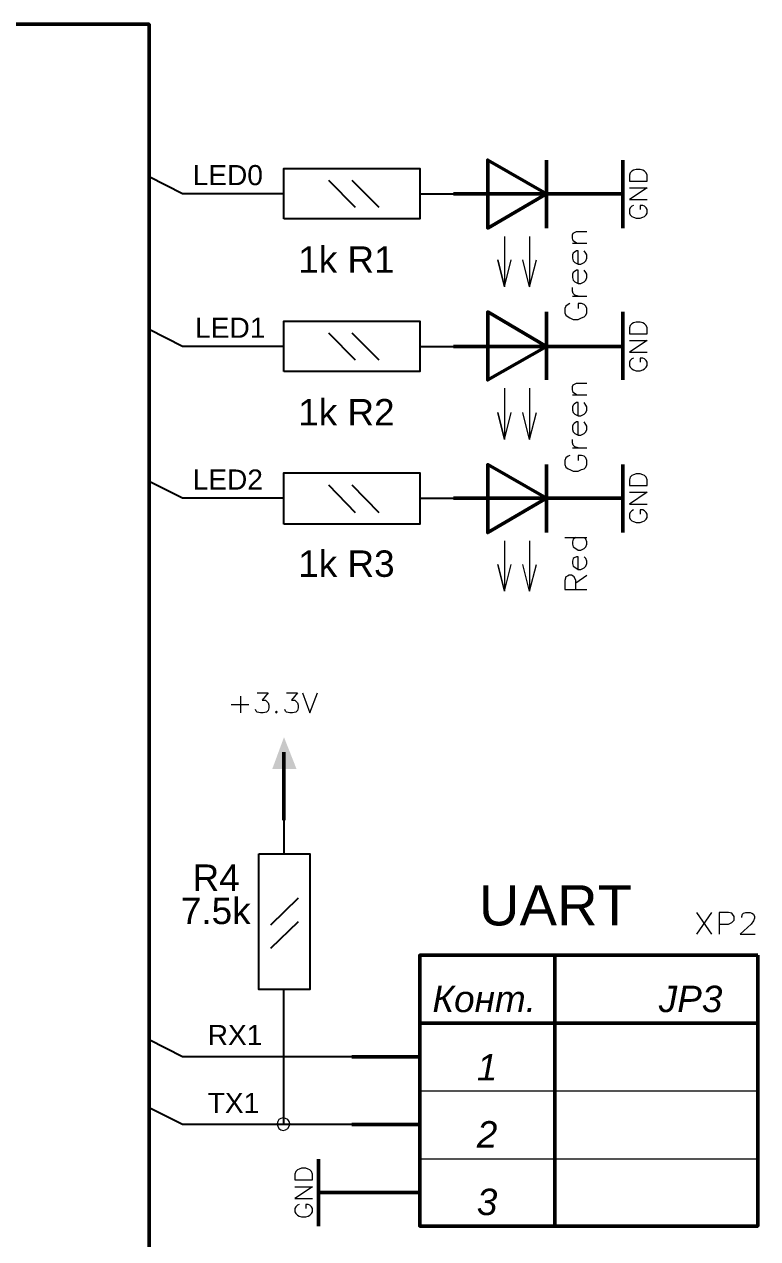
# Model space of a CAD drawing. Header units: millimetres. Extents: x -2024 to 917, y -725 to 13.
# Drawn here: x 850.8 to 887.2, y -47.7 to 12.6 of the extents above; entities that cross this region are included whole.
import ezdxf

# ---------------------------------------------------------------- set-up
doc = ezdxf.new("R2010")
doc.units = ezdxf.units.MM
for name, color, linetype in [('PDF _Геометрия', 7, 'Continuous'), ('PDF _Сплошная заливка', 7, 'Continuous'), ('PDF _Текст', 7, 'Continuous'), ('Sheet', 255, 'Continuous')]:
    doc.layers.add(name, color=color, linetype=linetype)
doc.styles.add('PDF Arial', font='arial.ttf')
doc.styles.add('PDF Arial Italic', font='ariali.ttf')
doc.styles.get("Standard").update_dxf_attribs({"font": 'arial.ttf'})

msp = doc.modelspace()

# ---------------------------------------------------------------- linework, layer by layer
at = {"layer": 'PDF _Геометрия', "lineweight": 50}
for points in [[(856.975, -80.725), (856.975, -73.183), (856.975, -69.808), (856.975, -66.433), (856.975, -63.1), (856.975, -59.725), (856.975, -56.35), (856.975, -42.058), (856.975, -38.683), (856.975, -10.933), (856.975, -3.392), (856.975, 4.192), (856.975, 12.608), (778.766, 12.608)], [(876.725, 2.483), (876.725, 5.858)], [(880.516, 5.858), (880.516, 2.483)], [(880.516, 4.192), (878.85, 4.192), (872.1, 4.192)], [(876.725, -5.058), (876.725, -1.683)], [(880.516, -1.683), (880.516, -5.058)], [(880.516, -3.392), (878.85, -3.392), (872.1, -3.392)], [(876.725, -12.642), (876.725, -9.267)], [(880.516, -9.267), (880.516, -12.642)], [(880.516, -10.933), (878.85, -10.933), (872.1, -10.933)], [(863.683, -23.558), (863.683, -26.933)], [(877.141, -47.1), (877.141, -33.642)], [(887.225, -37.017), (870.433, -37.017)], [(870.433, -38.683), (867.058, -38.683)], [(870.433, -42.058), (867.058, -42.058)], [(865.391, -47.1), (865.391, -43.767)], [(865.391, -45.433), (867.058, -45.433), (870.433, -45.433)]]:
    msp.add_lwpolyline(points, dxfattribs=at)
at = {"layer": 'PDF _Геометрия', "lineweight": 25}
for points in [[(863.683, 2.942), (863.683, 5.442), (870.433, 5.442), (870.433, 2.942)], [(863.683, -4.642), (863.683, -2.142), (870.433, -2.142), (870.433, -4.642)], [(863.683, -12.225), (863.683, -9.683), (870.433, -9.683), (870.433, -12.225)], [(862.433, -28.6), (864.975, -28.6), (864.975, -35.35), (862.433, -35.35)]]:
    msp.add_lwpolyline(points, close=True, dxfattribs=at)
at = {"layer": 'PDF _Геометрия', "lineweight": 50}
for points in [[(876.725, 4.192), (873.808, 2.483), (873.808, 5.858)], [(876.725, -3.392), (873.808, -5.058), (873.808, -1.683)], [(876.725, -10.933), (873.808, -12.642), (873.808, -9.267)], [(887.225, -33.642), (870.433, -33.642), (870.433, -47.1), (887.225, -47.1)]]:
    msp.add_lwpolyline(points, close=True, dxfattribs=at)
at = {"layer": 'PDF _Геометрия', "lineweight": 25}
for points in [[(863.683, 4.192), (862.016, 4.192), (860.35, 4.192), (858.641, 4.192), (856.975, 5.025)], [(865.891, 4.858), (867.225, 3.525)], [(867.058, 4.858), (868.391, 3.525)], [(870.433, 4.192), (872.1, 4.192)], [(863.683, -3.392), (862.016, -3.392), (860.35, -3.392), (858.641, -3.392), (856.975, -2.558)], [(865.891, -2.725), (867.225, -4.058)], [(867.058, -2.725), (868.391, -4.058)], [(870.433, -3.392), (872.1, -3.392)], [(863.683, -10.933), (862.016, -10.933), (860.35, -10.933), (858.641, -10.933), (856.975, -10.1)], [(865.891, -10.267), (867.225, -11.642)], [(867.058, -10.267), (868.391, -11.642)], [(870.433, -10.933), (872.1, -10.933)], [(863.683, -26.933), (863.683, -28.6)], [(864.391, -30.808), (863.016, -32.142)], [(864.391, -31.975), (863.016, -33.308)], [(867.058, -42.058), (863.683, -42.058), (863.683, -37.017), (863.683, -35.35)], [(867.058, -38.683), (860.35, -38.683), (858.641, -38.683), (856.975, -37.85)], [(863.683, -42.058), (860.35, -42.058), (858.641, -42.058), (856.975, -41.225)]]:
    msp.add_lwpolyline(points, dxfattribs=at)
at = {"layer": 'PDF _Геометрия', "lineweight": 18}
for points in [[(880.85, 4.817), (881.725, 4.817), (881.725, 5.108), (881.683, 5.233), (881.6, 5.317), (881.516, 5.358), (881.391, 5.4), (881.183, 5.4), (881.058, 5.358), (880.975, 5.317), (880.891, 5.233), (880.85, 5.108)], [(880.85, -2.767), (881.725, -2.767), (881.725, -2.475), (881.683, -2.35), (881.6, -2.267), (881.516, -2.225), (881.391, -2.183), (881.183, -2.183), (881.058, -2.225), (880.975, -2.267), (880.891, -2.35), (880.85, -2.475)], [(880.85, -10.308), (881.725, -10.308), (881.725, -10.017), (881.683, -9.892), (881.6, -9.808), (881.516, -9.767), (881.391, -9.725), (881.183, -9.725), (881.058, -9.767), (880.975, -9.808), (880.891, -9.892), (880.85, -10.017)], [(863.308, -21.517), (863.266, -21.558), (863.308, -21.6), (863.35, -21.558)], [(864.225, -44.808), (865.1, -44.808), (865.1, -44.517), (865.058, -44.392), (864.975, -44.308), (864.891, -44.267), (864.766, -44.225), (864.558, -44.225), (864.433, -44.267), (864.35, -44.308), (864.266, -44.392), (864.225, -44.517)]]:
    msp.add_lwpolyline(points, close=True, dxfattribs=at)
for points in [[(880.85, 4.483), (881.725, 4.483), (880.85, 3.9), (881.725, 3.9)], [(881.058, 3.608), (880.975, 3.567), (880.891, 3.483), (880.85, 3.4), (880.85, 3.233), (880.891, 3.15), (880.975, 3.067), (881.058, 3.025), (881.183, 2.983), (881.391, 2.983), (881.516, 3.025), (881.6, 3.067), (881.683, 3.15), (881.725, 3.233), (881.725, 3.4), (881.683, 3.483), (881.6, 3.567), (881.516, 3.608), (881.391, 3.608), (881.391, 3.4)], [(874.641, 2.067), (874.641, -0.433), (874.308, 0.9), (874.641, -0.433), (874.975, 0.9)], [(875.891, 2.067), (875.891, -0.433), (875.558, 0.9)], [(878.225, 1.733), (878.058, 1.858), (878.016, 1.983), (878.016, 2.15), (878.058, 2.233), (878.225, 2.317), (878.725, 2.317)], [(878.016, 1.733), (878.725, 1.733)], [(878.308, 0.692), (878.308, 1.358), (878.225, 1.358), (878.1, 1.275), (878.058, 1.233), (878.016, 1.15), (878.016, 0.983), (878.058, 0.858), (878.141, 0.775), (878.308, 0.692), (878.433, 0.692), (878.6, 0.775), (878.683, 0.858), (878.725, 0.983), (878.725, 1.15), (878.683, 1.233), (878.6, 1.358)], [(875.891, -0.433), (876.225, 0.9)], [(878.308, -0.267), (878.308, 0.4), (878.225, 0.4), (878.1, 0.317), (878.058, 0.275), (878.016, 0.192), (878.016, 0.025), (878.058, -0.1), (878.141, -0.183), (878.308, -0.267), (878.433, -0.267), (878.6, -0.183), (878.683, -0.1), (878.725, 0.025), (878.725, 0.192), (878.683, 0.275), (878.6, 0.4)], [(878.308, -0.892), (878.141, -0.85), (878.058, -0.767), (878.016, -0.642), (878.016, -0.475)], [(878.016, -0.892), (878.725, -0.892)], [(877.891, -1.267), (877.808, -1.308), (877.683, -1.392), (877.641, -1.517), (877.641, -1.725), (877.683, -1.85), (877.808, -1.933), (877.891, -1.975), (878.058, -2.058), (878.308, -2.058), (878.475, -1.975), (878.6, -1.933), (878.683, -1.85), (878.725, -1.725), (878.725, -1.517), (878.683, -1.392), (878.6, -1.308), (878.475, -1.267), (878.308, -1.267), (878.308, -1.517)], [(880.85, -3.1), (881.725, -3.1), (880.85, -3.683), (881.725, -3.683)], [(881.058, -3.975), (880.975, -4.017), (880.891, -4.1), (880.85, -4.183), (880.85, -4.35), (880.891, -4.433), (880.975, -4.517), (881.058, -4.558), (881.183, -4.6), (881.391, -4.6), (881.516, -4.558), (881.6, -4.517), (881.683, -4.433), (881.725, -4.35), (881.725, -4.183), (881.683, -4.1), (881.6, -4.017), (881.516, -3.975), (881.391, -3.975), (881.391, -4.183)], [(878.225, -5.808), (878.058, -5.683), (878.016, -5.558), (878.016, -5.392), (878.058, -5.308), (878.225, -5.225), (878.725, -5.225)], [(874.641, -5.475), (874.641, -8.017), (874.308, -6.683), (874.641, -8.017), (874.975, -6.683)], [(875.891, -5.475), (875.891, -8.017), (875.558, -6.683)], [(878.016, -5.808), (878.725, -5.808)], [(878.308, -6.85), (878.308, -6.183), (878.225, -6.183), (878.1, -6.267), (878.058, -6.308), (878.016, -6.392), (878.016, -6.558), (878.058, -6.683), (878.141, -6.767), (878.308, -6.85), (878.433, -6.85), (878.6, -6.767), (878.683, -6.683), (878.725, -6.558), (878.725, -6.392), (878.683, -6.308), (878.6, -6.183)], [(875.891, -8.017), (876.225, -6.683)], [(878.308, -7.808), (878.308, -7.142), (878.225, -7.142), (878.1, -7.225), (878.058, -7.267), (878.016, -7.35), (878.016, -7.517), (878.058, -7.642), (878.141, -7.725), (878.308, -7.808), (878.433, -7.808), (878.6, -7.725), (878.683, -7.642), (878.725, -7.517), (878.725, -7.35), (878.683, -7.267), (878.6, -7.142)], [(878.308, -8.433), (878.141, -8.392), (878.058, -8.308), (878.016, -8.183), (878.016, -8.017)], [(878.016, -8.433), (878.725, -8.433)], [(877.891, -8.808), (877.808, -8.85), (877.683, -8.933), (877.641, -9.058), (877.641, -9.267), (877.683, -9.392), (877.808, -9.475), (877.891, -9.517), (878.058, -9.6), (878.308, -9.6), (878.475, -9.517), (878.6, -9.475), (878.683, -9.392), (878.725, -9.267), (878.725, -9.058), (878.683, -8.933), (878.6, -8.85), (878.475, -8.808), (878.308, -8.808), (878.308, -9.058)], [(880.85, -10.642), (881.725, -10.642), (880.85, -11.225), (881.725, -11.225)], [(881.058, -11.517), (880.975, -11.558), (880.891, -11.642), (880.85, -11.725), (880.85, -11.892), (880.891, -11.975), (880.975, -12.058), (881.058, -12.1), (881.183, -12.142), (881.391, -12.142), (881.516, -12.1), (881.6, -12.058), (881.683, -11.975), (881.725, -11.892), (881.725, -11.725), (881.683, -11.642), (881.6, -11.558), (881.516, -11.517), (881.391, -11.517), (881.391, -11.725)], [(874.641, -13.058), (874.641, -15.558), (874.308, -14.225), (874.641, -15.558), (874.975, -14.225)], [(875.891, -13.058), (875.891, -15.558), (875.558, -14.225)], [(877.641, -12.892), (878.725, -12.892)], [(878.183, -12.892), (878.058, -12.975), (878.016, -13.1), (878.016, -13.225), (878.058, -13.35), (878.183, -13.433), (878.308, -13.517), (878.433, -13.517), (878.6, -13.433), (878.683, -13.35), (878.725, -13.225), (878.725, -13.1), (878.683, -12.975), (878.6, -12.892)], [(878.308, -14.475), (878.308, -13.85), (878.225, -13.85), (878.1, -13.892), (878.058, -13.933), (878.016, -14.058), (878.016, -14.183), (878.058, -14.308), (878.183, -14.392), (878.308, -14.475), (878.433, -14.475), (878.6, -14.392), (878.683, -14.308), (878.725, -14.183), (878.725, -14.058), (878.683, -13.933), (878.6, -13.85)], [(875.891, -15.558), (876.225, -14.225)], [(878.183, -15.475), (878.183, -15.017), (878.1, -14.85), (878.058, -14.808), (877.975, -14.767), (877.85, -14.767), (877.766, -14.808), (877.683, -14.85), (877.641, -15.017), (877.641, -15.475), (878.725, -15.475)], [(878.183, -15.142), (878.725, -14.767)], [(861.516, -20.767), (861.516, -21.6)], [(862.35, -20.6), (862.891, -20.6), (862.6, -20.975), (862.766, -20.975), (862.85, -21.058), (862.891, -21.1), (862.933, -21.225), (862.933, -21.35), (862.891, -21.475), (862.808, -21.558), (862.641, -21.6), (862.516, -21.6), (862.35, -21.558), (862.308, -21.517), (862.266, -21.433)], [(863.808, -20.6), (864.35, -20.6), (864.058, -20.975), (864.225, -20.975), (864.308, -21.058), (864.35, -21.1), (864.391, -21.225), (864.391, -21.35), (864.35, -21.475), (864.266, -21.558), (864.1, -21.6), (863.975, -21.6), (863.808, -21.558), (863.766, -21.517), (863.725, -21.433)], [(864.6, -20.6), (864.975, -21.6), (865.35, -20.6)], [(861.058, -21.183), (861.933, -21.183)], [(884.183, -31.517), (884.933, -32.6)], [(884.933, -31.517), (884.183, -32.6)], [(885.308, -32.1), (885.766, -32.1), (885.933, -32.017), (885.975, -31.975), (886.058, -31.892), (886.058, -31.725), (885.975, -31.6), (885.933, -31.558), (885.766, -31.517), (885.308, -31.517), (885.308, -32.6)], [(886.433, -31.767), (886.433, -31.725), (886.475, -31.6), (886.516, -31.558), (886.641, -31.517), (886.85, -31.517), (886.933, -31.558), (887.016, -31.6), (887.058, -31.725), (887.058, -31.808), (887.016, -31.933), (886.891, -32.1), (886.35, -32.6), (887.1, -32.6)], [(887.225, -40.392), (870.433, -40.392)], [(887.225, -43.767), (870.433, -43.767)], [(864.225, -45.142), (865.1, -45.142), (864.225, -45.725), (865.1, -45.725)], [(864.433, -46.017), (864.35, -46.058), (864.266, -46.142), (864.225, -46.225), (864.225, -46.392), (864.266, -46.475), (864.35, -46.558), (864.433, -46.6), (864.558, -46.642), (864.766, -46.642), (864.891, -46.6), (864.975, -46.558), (865.058, -46.475), (865.1, -46.392), (865.1, -46.225), (865.058, -46.142), (864.975, -46.058), (864.891, -46.017), (864.766, -46.017), (864.766, -46.225)]]:
    msp.add_lwpolyline(points, dxfattribs=at)
at = {"layer": 'PDF _Геометрия', "lineweight": 5}
for points in [[(863.683, 4.192), (862.016, 4.192)], [(870.433, 4.192), (872.1, 4.192), (873.808, 4.192)], [(880.516, 4.192), (878.85, 4.192), (877.141, 4.192)], [(863.683, -3.392), (862.016, -3.392)], [(870.433, -3.392), (872.1, -3.392), (873.808, -3.392)], [(880.516, -3.392), (878.85, -3.392), (877.141, -3.392)], [(863.683, -10.933), (862.016, -10.933)], [(870.433, -10.933), (872.1, -10.933), (873.808, -10.933)], [(880.516, -10.933), (878.85, -10.933), (877.141, -10.933)], [(863.683, -25.267), (863.683, -26.933), (863.683, -28.6)], [(863.683, -35.35), (863.683, -37.017)], [(870.433, -38.683), (867.058, -38.683)], [(870.433, -42.058), (867.058, -42.058)], [(865.391, -45.433), (867.058, -45.433), (870.433, -45.433)]]:
    msp.add_lwpolyline(points, dxfattribs=at)
for points in [[(863.641, -41.725), (863.475, -41.725), (863.35, -41.85), (863.35, -42.017)], [(863.35, -42.017), (863.35, -42.183), (863.475, -42.35), (863.641, -42.35)], [(863.975, -42.017), (863.975, -41.85), (863.808, -41.725), (863.641, -41.725)], [(863.641, -42.35), (863.808, -42.35), (863.975, -42.183), (863.975, -42.017)]]:
    msp.add_open_spline(points, degree=3, dxfattribs=at)
at = {"layer": 'PDF _Сплошная заливка', "lineweight": 5, "transparency": 33554559}
msp.add_solid([(863.1, -24.392), (864.308, -24.392), (863.683, -22.808)], dxfattribs=at)

# ---------------------------------------------------------------- texts
at = {"layer": 'PDF _Текст', "attachment_point": 7}
for s, insert, char_height, style in [('1k R1', (864.391, 0.263), 1.3123, 'PDF Arial'), ('1k R2', (864.391, -7.321), 1.3123, 'PDF Arial'), ('1k R3', (864.391, -14.862), 1.3123, 'PDF Arial'), ('R4', (859.141, -30.446), 1.3123, 'PDF Arial'), ('7.5k', (858.558, -32.112), 1.3123, 'PDF Arial'), ('Конт.', (871.058, -36.487), 1.3123, 'PDF Arial Italic'), ('JP3', (882.308, -36.487), 1.3123, 'PDF Arial Italic'), ('1', (873.266, -39.862), 1.312, 'PDF Arial Italic'), ('2', (873.266, -43.196), 1.312, 'PDF Arial Italic'), ('3', (873.266, -46.571), 1.312, 'PDF Arial Italic')]:
    msp.add_mtext(s, dxfattribs=dict(at, insert=insert, char_height=char_height, style=style))
at = {"layer": 'Sheet', "color": 2}
for s, height, p in [('LED0', 1, (859.142, 4.616)), ('LED1', 1, (859.267, -2.967)), ('LED2', 1, (859.142, -10.509)), ('UART', 2, (873.369, -32.162)), ('RX1', 1, (859.891, -38.106)), ('TX1', 1, (859.891, -41.481))]:
    msp.add_text(s, height=height, dxfattribs=at).set_placement(p)

doc.saveas('drawing.dxf')
